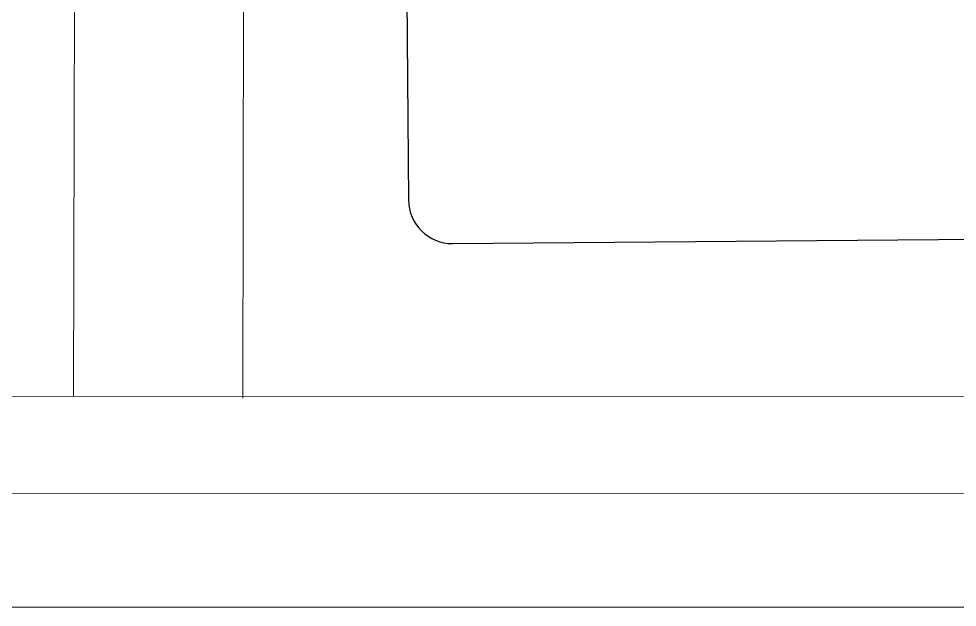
# Model space of a CAD drawing. Header units: inches. Extents: x 164.3 to 247.9, y 15.6 to 56.7.
# Drawn here: x 237.43 to 238.1, y 26.065 to 26.485 of the extents above; entities that cross this region are included whole.
import ezdxf

# ---------------------------------------------------------------- set-up
doc = ezdxf.new("R2010")
doc.units = ezdxf.units.IN
doc.header["$MEASUREMENT"] = 0
doc.layers.get('0').update_dxf_attribs({"lineweight": 0})
doc.layers.add('WALL 1 100', color=250, linetype='Continuous', lineweight=9)
doc.layers.add('провода', color=1, linetype='Continuous', lineweight=5)

msp = doc.modelspace()

# ---------------------------------------------------------------- linework, layer by layer
at = {"color": 7, "linetype": 'ByBlock', "lineweight": -2}
for p, q in [((237.70645, 26.57493), (237.70829, 26.35594)), ((237.73994, 26.32482), (238.19356, 26.32862))]:
    msp.add_line(p, q, dxfattribs=at)
msp.add_arc((237.73967, 26.35621), 0.03139, 180.48066, 270.48066, dxfattribs=at)
at = {"layer": 'WALL 1 100', "color": 0}
for p, q in [((237.47285, 27.73375), (237.46912, 26.21576)), ((237.59224, 27.73375), (237.59004, 26.21432)), ((247.77369, 26.21512), (229.02288, 26.21627)), ((247.92369, 26.06512), (229.02288, 26.06512))]:
    msp.add_line(p, q, dxfattribs=at)
at = {"layer": 'провода', "color": 1}
msp.add_line((234.82329, 26.14696), (247.84706, 26.14467), dxfattribs=at)

doc.saveas('drawing.dxf')
